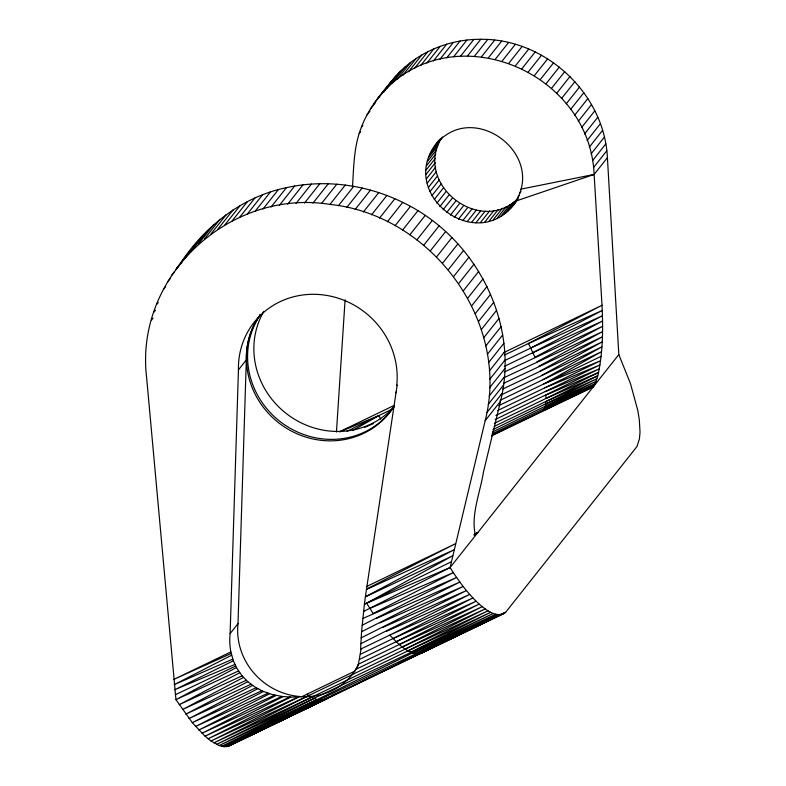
<?xml version="1.0" encoding="UTF-8"?>
<svg xmlns="http://www.w3.org/2000/svg" width="786" height="786" viewBox="0 0 786 786"><rect width="100%" height="100%" fill="white"/><g stroke="black" fill="none" stroke-linecap="round" stroke-linejoin="round"><path stroke-width="1.18" d="M517.807 199.251C479.077 259.763 390.986 191.086 440.317 138.867M518.544 197.836C481.425 236.429 414.006 184.995 440.985 138.916M451.361 561.735L364.399 604.277L361.57 631.718L360.617 649.157L389.758 635.117C397.932 643.282 407.345 654.453 420.048 653.618L503.973 613.483C494.787 617.383 485.817 609.612 479.195 604.11C467.65 593.548 458.435 580.726 450.083 567.561L485.178 420.657C510.821 320.983 430.748 214.755 329.973 204.409C229.915 188.247 134.337 276.102 146.638 377.761L175.946 699.648L192.305 722.658L205.058 736.197L211.012 741.011L219.147 745.541L223.902 746.69L228.028 746.327L505.585 612.363L636.955 446.556L639.431 438.873L640.02 432.113L639.313 419.803L637.78 410.351L630.451 383.568L618.818 354.594L607.411 157.672C604.355 93.161 545.071 38.485 480.747 39.3C448.924 39.084 417.052 52.377 395.712 76.154C382.723 91.952 368.614 107.633 361.442 127.136C353.749 146.167 353.788 167.005 352.462 187.147M474.449 534.225L477.76 532.633L475.206 534.254C470.902 514.408 480.266 492.341 483.37 472.425L500.495 401.312C520.253 322.643 474.99 236.655 402.707 202.395C367.033 184.759 325.384 179.021 286.428 187.667C242.854 196.569 205.863 225.513 181.32 261.944M361.128 648.627L358.544 663.384A74.68 42.415 -13 0 1 358.2 664.327A71.968 37.148 -14.6 0 1 355.812 669.397L354.663 671.234L301.932 696.651L291.075 697.123L281.86 696.435L272.094 694.47L263.163 691.366L255.224 687.2L247.786 681.688L241.941 675.655L236.822 668.198L233.285 660.623L230.868 651.918A65.12 61.367 38.4 0 1 230.121 633.604L238.443 369.882L246.323 359.939A81.164 76.488 38.4 0 1 260.156 314.803M358.563 664.71A65.12 61.367 38.4 0 1 283.717 693.164A65.12 61.367 38.4 0 1 238.001 623.652L246.323 359.939M336.447 432.035L345.093 299.8M492.154 435.159L543.824 410.263L545.327 406.529L545.995 401.45L597.773 375.787C603.039 352.718 603.127 328.794 602.007 305.273L594.128 174.433C589.814 68.775 446.566 12.104 378.086 98.034M397.185 385.002L365.372 596.751L454.102 549.778L366.394 589.471M513.563 204.606C548.972 155.235 471.61 97.415 434.658 146M383.647 92.276L391.359 81.282M491.486 435.945L593.184 386.948L595.13 383.617L597.773 375.787L545.995 398.453L494.325 423.349M196.638 242.609L184.818 258.594M176.329 268.429L191.646 249.093M186.646 255.735L201.963 236.399M171.682 275.169L174.6 271.484M176.054 269.647L178.972 265.963M180.436 264.116L181.9 262.278M192.295 249.801L207.612 230.465M167.389 282.145L170.307 278.46M198.239 244.181L213.566 224.835M163.468 289.346L165.659 286.576M204.488 238.865L219.805 219.52M211.012 233.874L226.329 214.539M156.768 304.329L158.222 302.482M217.791 229.227L233.108 209.882M153.997 312.081L155.461 310.234M224.816 224.924L240.143 205.588M151.639 319.981L153.093 318.134M232.066 220.984L247.394 201.648M239.534 217.417L254.861 198.082M247.187 214.224L262.514 194.889M255.018 211.424L270.335 192.089M262.996 209.017L278.323 189.672M271.111 207.003L286.428 187.667M279.344 205.401L294.662 186.056M287.666 204.203L302.983 184.857M374.057 103.418L387.331 86.657M382.428 92.915L395.712 76.154M370.363 109.038L375.531 102.514M387.095 88.071L400.369 71.31M296.057 203.417L311.384 184.071M367.023 114.874L369.98 111.15M392.047 83.513L405.321 66.751M397.274 79.268L410.547 62.507M361.442 127.136L362.916 125.279M402.756 75.338L416.04 58.577M359.212 133.522L360.686 131.655M304.506 203.043L319.833 183.708M408.484 71.752L421.768 54.991M414.438 68.5L427.722 51.738M420.589 65.611L433.872 48.85M312.995 203.083L328.312 183.747M426.916 63.096L440.199 46.335M433.41 60.944L446.684 44.183M321.484 203.535L336.801 184.199M440.032 59.186L453.316 42.424M329.973 204.409L345.29 185.064M446.782 57.81L460.056 41.049M453.61 56.828L466.894 40.066M338.422 205.686L353.749 186.341M460.517 56.248L473.801 39.487M346.832 207.366L362.15 188.031M467.464 56.061L480.747 39.3M474.439 56.278L487.713 39.516M355.164 209.459L370.481 190.124M481.415 56.887L494.689 40.125M363.407 211.945L378.724 192.609M488.361 57.899L501.635 41.137M371.542 214.824L386.859 195.488M495.259 59.294L508.532 42.542M502.087 61.092L515.361 44.33M432.29 149.566L440.779 138.857M440.376 139.653L442.498 136.97M430.286 153.349L439.472 141.755M379.54 218.095L394.857 198.76M428.645 157.328L437.841 145.724M427.397 161.454L436.594 149.851M426.552 165.699L435.749 154.095M508.817 63.263L522.101 46.502M426.11 170.022L435.306 158.418M387.39 221.74L402.707 202.395M426.071 174.394L435.267 162.79M515.439 65.808L528.713 49.046M426.454 178.776L435.64 167.172M427.23 183.118L436.427 171.515M395.073 225.749L410.39 206.413M521.914 68.726L535.187 51.964M428.419 187.402L437.606 175.799M429.991 191.588L439.178 179.984M402.56 230.121L417.877 210.776M528.231 71.998L541.505 55.236M431.936 195.626L441.133 184.022M434.245 199.497L443.442 187.893M534.362 75.613L547.645 58.852M409.84 234.837L425.167 215.502M436.898 203.152L446.084 191.548M439.865 206.58L449.052 194.977M540.296 79.563L553.58 62.801M416.904 239.887L432.221 220.552M443.117 209.734L452.314 198.131M546.005 83.837L559.288 67.075M446.645 212.593L455.841 200.99M423.723 245.271L439.04 225.926M450.398 215.138L459.594 203.535M551.477 88.405L564.751 71.644M454.357 217.349L463.553 205.745M430.276 250.96L445.603 231.615M556.685 93.279L569.958 76.517M458.493 219.186L467.68 207.583M462.748 220.66L471.944 209.056M561.617 98.417L574.89 81.656M436.564 256.943L451.881 237.608M467.11 221.75L476.306 210.147M471.531 222.438L480.718 210.835M566.244 103.811L579.528 87.049M442.557 263.212L457.884 243.876M475.972 222.723L485.159 211.12M480.393 222.605L489.59 211.002M570.577 109.451L583.851 92.689M484.765 222.084L493.952 210.481M448.246 269.745L463.573 250.41M489.039 221.161L498.236 209.557M574.576 115.306L587.849 98.545M493.195 219.844L502.392 208.241M497.184 218.154L506.38 206.551M500.977 216.101L510.173 204.498M453.62 276.534L468.937 257.199M519.575 193.277L520.99 191.499M504.543 213.694L513.739 202.09M517.945 197.257L519.359 195.468M578.231 121.358L591.514 104.597M507.844 210.962L517.041 199.359M517.345 199.251L515.93 201.039L594.128 174.433L607.411 157.672M510.861 207.917L516.52 200.784M581.542 127.587L594.825 110.836M458.66 283.559L473.978 264.214M584.499 133.984L597.773 117.222M463.357 290.791L478.674 271.455M587.073 140.517L600.357 123.756M467.69 298.228L483.017 278.892M589.274 147.159L602.548 130.397M395.594 392.764L396.576 391.516M591.082 153.899L604.365 137.137M471.669 305.852L486.986 286.517M592.497 160.698L605.78 143.946M475.265 313.634L490.592 294.298M593.518 167.556L606.792 150.794M230.121 633.604L238.001 623.652M478.478 321.562L493.805 302.227M481.297 329.609L496.624 310.274M483.724 337.774L499.041 318.428M485.738 346.007L501.065 326.671M487.349 354.319L502.667 334.974M488.538 362.67L503.855 343.325M489.314 371.041L504.632 351.706M489.668 379.422L504.995 360.086M489.609 387.783L504.926 368.447M489.128 396.105L504.445 376.769M488.224 404.377L503.541 385.032M486.907 412.562L502.225 393.226M485.178 420.657L500.495 401.312M363.535 611.498L450.083 567.561L618.818 354.594M232.843 742.986L229.836 745.57L327.251 698.479L328.774 697.103M462.64 632.818L505.585 612.363L228.028 746.327L327.251 698.479L231.448 744.45L310.185 706.152M325.532 699.471L226.054 746.7L500.191 614.613L420.048 653.618L423.664 652.026M352.659 430.561L378.911 415.558L392.106 409.201M499.984 400.388L542.861 379.726L601.889 346.881L500.957 395.014M541.633 375.413L602.184 341.9L502.834 388.991M540.208 370.982L602.41 336.791L503.433 383.401M538.616 366.453L602.548 331.584L503.875 377.761M536.858 361.865L602.597 326.318L504.16 372.083M504.307 366.404L532.898 352.629L602.469 315.726L530.717 348.041L504.337 360.754M236.458 667.56L175.946 699.648L238.482 670.949M239.701 672.728L179.179 704.698L242.098 675.842M532.898 352.629L602.577 321.022L534.952 357.247L530.717 348.041L602.273 310.46L528.428 343.521L504.239 355.174M243.493 677.444L182.45 709.542L246.254 680.293M247.786 681.688L185.732 714.16L250.94 684.272M252.561 685.451L189.023 718.542L256.128 687.77M257.798 688.723L192.305 722.658L261.807 690.756M263.477 691.493L195.567 726.5L267.987 693.223M231.605 655.219L174.168 684.655L232.774 659.149M269.588 693.753L198.779 730.047L274.648 695.129M366.453 589.097L455.556 543.666L366.846 586.405M362.12 625.253L456.587 577.455L362.768 618.503M361.57 631.718L459.869 582.072L376.474 618.336M361.138 637.878L463.16 586.454L379.815 622.934M360.823 643.705L466.442 590.571L383.146 627.277M276.141 695.463L201.953 733.289L281.86 696.435M360.46 654.266L393 638.586L472.917 597.959L389.758 635.117L469.704 594.413L386.466 631.345M283.166 696.602L205.058 736.197L289.68 697.084M359.683 659.307L396.183 641.72L476.09 601.202L393 638.586M358.2 664.327L399.298 644.53L479.195 604.11L396.183 641.72M290.722 697.113L208.084 738.781L298.297 696.966M355.803 669.397L402.324 646.976L482.221 606.694L399.298 644.53M298.955 696.917L211.012 741.011L308.839 695.522L405.252 649.069L487.978 610.801L408.062 650.788L311.649 697.241L216.563 744.401L493.284 613.453L221.603 746.307L498.039 614.603L417.965 653.834M405.252 649.069L485.149 608.924L402.324 646.976M311.649 697.241L308.839 695.522L213.841 742.888L311.649 697.241L316.896 699.54L323.626 700.071M410.754 652.125L490.7 612.314L408.062 650.788M492.999 429.569L596.938 378.754L545.995 401.45L494.315 426.346M492.557 431.946L596.053 381.377L545.769 404.151M347.098 431.278L378.911 415.558L380.748 419.174M491.908 433.99L595.13 383.617L545.327 406.529M233.363 660.83L174.718 689.744L234.906 664.475M314.341 698.587L219.147 745.541L316.896 699.54M415.715 653.657L495.74 614.22L413.308 653.087M474.498 534.234L477.76 532.633M495.897 415.47L599.934 364.95L544.737 387.862L497.469 410.646M319.303 700.11L223.902 746.69L321.553 700.287M312.376 705.081L326.593 698.174L315.608 703.401M544.737 387.862L600.533 360.774L543.902 383.892L601.506 351.706L542.861 379.726M421.944 653.019L502.166 614.239M339.68 431.671L393.688 405.645M503.905 352.541L602.007 305.273L528.428 343.521L530.717 348.041M498.825 405.605L601.054 356.353M495.219 419.537L599.276 368.87L545.376 391.634M230.868 651.918L173.677 679.477L231.192 653.471M332.065 695.522L336.447 693.409M398.895 663.315L420.805 652.763M473.85 534.912L477.161 533.33M446.114 640.688L457.128 635.442M303.534 709.168L310.116 706.025M175.307 694.745L235.672 666.066M593.184 386.948L543.824 410.263L594.177 385.484L544.678 408.563M364.616 427.427L373.458 423.516M369.862 608.452L453.316 572.611L373.154 613.502L366.61 603.206L364.419 604.11L365.362 596.879L452.697 555.8L366.61 603.206L450.083 567.561M339.729 431.868L378.911 415.558M520.823 189.151L594.128 174.433M306.992 694.205L308.839 695.522M393.904 406.922A81.096 76.419 38.4 0 1 288.374 415.116A81.096 76.419 38.4 0 1 263.634 311.669M238.443 369.882A81.164 76.488 38.4 0 1 306.373 294.593A81.096 76.419 38.4 0 1 396.694 385.631M394.297 405.782A81.096 76.419 38.4 0 1 283.441 426.277A81.096 76.419 38.4 0 1 260.176 314.891M394.366 406.057A81.096 76.419 38.4 0 1 284.218 424.548A81.096 76.419 38.4 0 1 260.657 314.39M598.549 372.485L545.995 398.453L545.789 395.171L598.549 372.485M476.601 533.841L474.42 534.893L476.601 533.841"/></g></svg>
